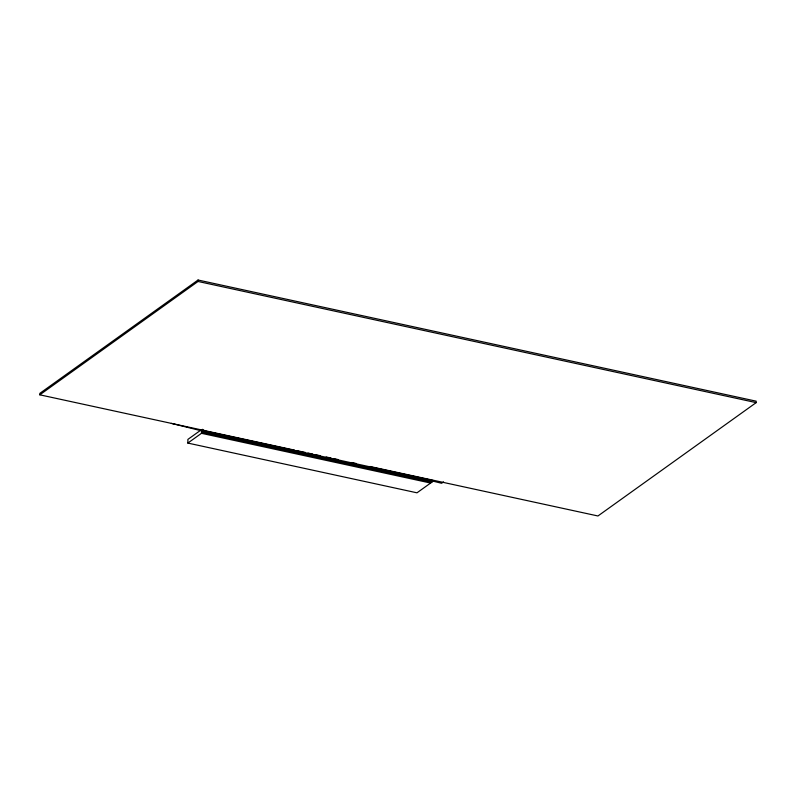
<?xml version="1.0" encoding="UTF-8"?>
<svg xmlns="http://www.w3.org/2000/svg" width="796" height="796" viewBox="0 0 796 796"><rect width="100%" height="100%" fill="white"/><g stroke="black" fill="none" stroke-linecap="round" stroke-linejoin="round"><path stroke-width="1.19" d="M294.61 450.128L39.8 394.816L39.82 393.373L198.055 280.023L756.2 401.184L756.18 402.627L597.945 515.977L369.841 466.456M187.846 443.074L204.771 430.954L433.9 480.694L416.985 492.814L187.846 443.074L187.896 439.392L201.527 429.631L201.478 433.313L430.616 483.053M39.8 394.816L198.035 281.466L198.055 280.023M203.696 429.9L203.667 431.74L432.805 481.48M201.517 430.089L202.612 429.303L202.572 432.526L431.711 482.267M443.561 481.869L441.601 483.272L432.208 480.953M198.035 281.466L756.18 402.627M297.037 450.655L305.525 452.496M307.952 453.024L312.808 454.078M315.236 454.606L320.091 455.66M326.151 456.974L331.007 458.028M333.434 458.556L338.29 459.61M351.633 462.506L356.489 463.561M171.349 423.373L200.721 430.626"/></g></svg>
